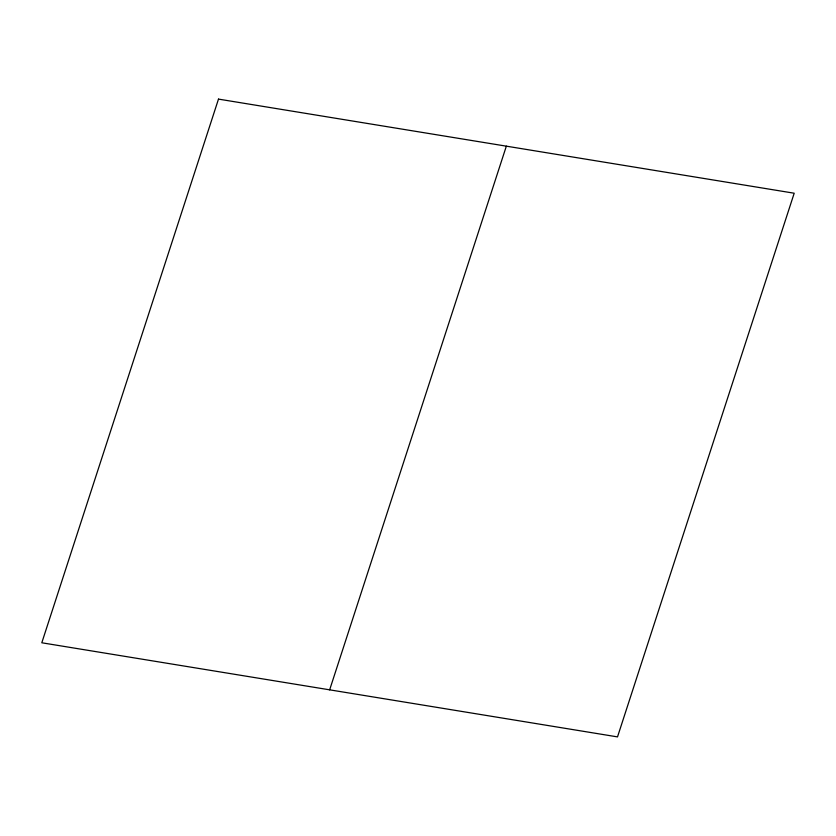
<?xml version="1.0" encoding="UTF-8"?>
<svg xmlns="http://www.w3.org/2000/svg" width="836" height="836" viewBox="0 0 836 836"><rect width="100%" height="100%" fill="white"/><g stroke="black" fill="none" stroke-linecap="round" stroke-linejoin="round"><path stroke-width="1.25" d="M329.656 689.836L506.344 146.164M218.489 99.108L41.8 642.779L617.511 736.892L794.2 193.22L218.489 99.108"/></g></svg>
